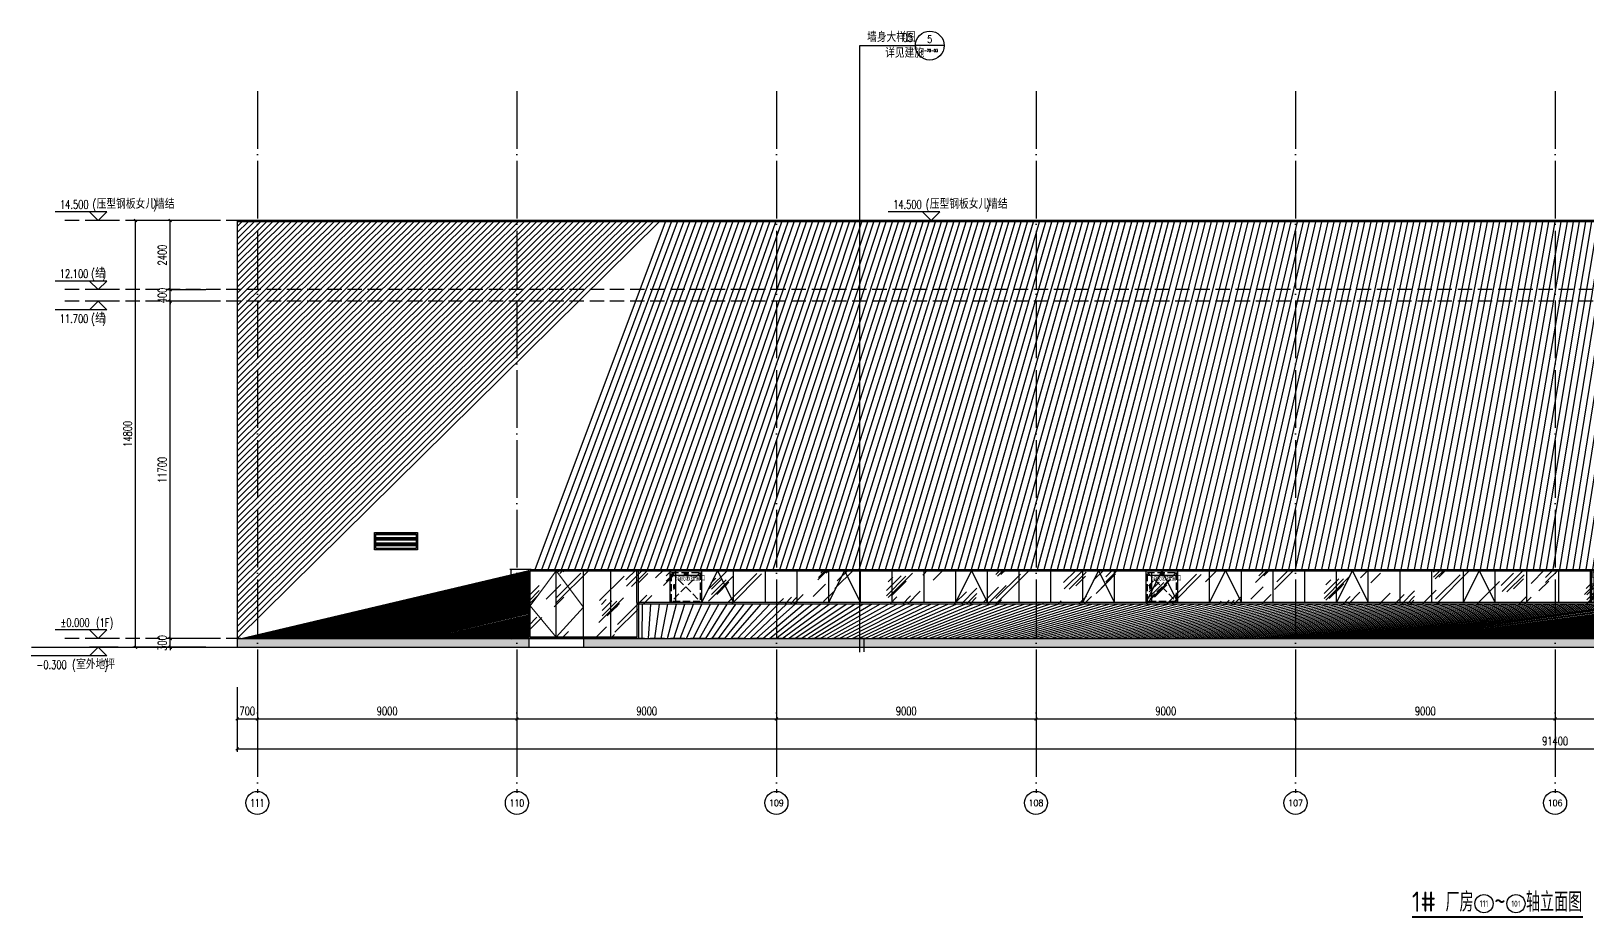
# Model space of a CAD drawing. Extents: x -4210259 to 293730, y -7499 to 868879.
# Drawn here: x -1991350 to -1937369, y 507556 to 538301 of the extents above; entities that cross this region are included whole.
import ezdxf
from ezdxf.enums import TextEntityAlignment as Align

# ---------------------------------------------------------------- set-up
doc = ezdxf.new("R2010")
doc.units = 0
doc.header["$LTSCALE"] = 1000
doc.header["$MEASUREMENT"] = 0
for name, pattern in [('__DASH', [0.35, 0.25, -0.1]), ('DASH', [0.35, 0.25, -0.1]), ('DOTE', [2.42, 2, -0.2, 0.02, -0.2])]:
    doc.linetypes.add(name, pattern=pattern)
doc.layers.get('Defpoints').update_dxf_attribs({"color": 210})
for name, color, linetype in [('A-AXIS-D', 1, 'Continuous'), ('A-AXIS-DOTE', 14, 'DOTE'), ('A-AXIS-DP', 126, 'Continuous'), ('A-AXIS-SYMB', 3, 'Continuous'), ('A-HATCH-2', 251, 'Continuous'), ('A-LIN-V', 9, 'Continuous'), ('A-SFCE', 30, 'Continuous'), ('A-WINDOW', 140, 'Continuous'), ('AS-WALL', 40, 'Continuous'), ('DIM_ELEV', 3, 'Continuous'), ('DIM_SYMB', 3, 'Continuous'), ('PUB_DIM', 3, 'Continuous'), ('PUB_TEXT', 7, 'Continuous'), ('SPACE', 7, 'Continuous'), ('SPACE_HATCH', 8, 'Continuous'), ('建-文字', 7, 'Continuous')]:
    doc.layers.add(name, color=color, linetype=linetype)
doc.layers.add('A-WALL-HATCH', color=8, linetype='Continuous', lineweight=13)
doc.styles.add('_TCH_AXIS', font='COMPLEX', dxfattribs={"bigfont": 'GBCBIG'})
doc.styles.add('_TCH_DIM', font='SIMPLEX', dxfattribs={"bigfont": 'GBCBIG'})
doc.styles.add('_TCH_DIM_T3', font='SIMPLEX', dxfattribs={"width": 0.705882, "bigfont": 'GBCBIG'})
doc.styles.add('_TCH_SPACE', font='SIMPLEX', dxfattribs={"height": 5, "bigfont": 'GBCBIG'})
doc.styles.add('A-STANDARD', font='SIMPLEX', dxfattribs={"bigfont": 'GBCBIG'})
doc.styles.get("Standard").update_dxf_attribs({"font": 'gbenor.shx', "bigfont": 'gbcbig.shx'})
doc.dimstyles.new('_TCH_ARCH&&100', dxfattribs={"dimtxt": 297.5, "dimasz": 100, "dimexe": 100, "dimexo": 100, "dimgap": 126.25, "dimtad": 1, "dimdec": 0, "dimzin": 0, "dimdsep": 46, "dimtxsty": '_TCH_DIM_T3', "dimblk": 'ARCHTICK', "dimcen": 0.09, "dimclrt": 7, "dimazin": 2, "dimtfac": 1, "dimtdec": 0, "dimtix": 1, "dimtmove": 2, "dimatfit": 3, "dimfxl": 0, "dimtolj": 1, "dimtzin": 0, "dimarcsym": 0})
doc.dimstyles.new('_TCH_ARCH&&20', dxfattribs={"dimtxt": 59.5, "dimasz": 20, "dimexe": 20, "dimexo": 20, "dimgap": 25.25, "dimtad": 1, "dimdec": 0, "dimzin": 0, "dimdsep": 46, "dimtxsty": '_TCH_DIM_T3', "dimblk": 'ARCHTICK', "dimcen": 0.09, "dimclrt": 7, "dimazin": 2, "dimtfac": 1, "dimtdec": 0, "dimtix": 1, "dimtmove": 2, "dimatfit": 3, "dimfxl": 0, "dimtolj": 1, "dimtzin": 0, "dimarcsym": 0})
doc.dimstyles.new('_TCH_ARCH&&50', dxfattribs={"dimtxt": 148.75, "dimasz": 50, "dimexe": 50, "dimexo": 50, "dimgap": 63.125, "dimtad": 1, "dimdec": 0, "dimzin": 0, "dimdsep": 46, "dimtxsty": '_TCH_DIM_T3', "dimblk": 'ARCHTICK', "dimcen": 0.09, "dimclrt": 7, "dimazin": 2, "dimtfac": 1, "dimtdec": 0, "dimtix": 1, "dimtmove": 2, "dimatfit": 3, "dimfxl": 0, "dimtolj": 1, "dimtzin": 0, "dimarcsym": 0})
pattern_1 = [(0, (0, 0), (187.5, 187.5), [187.5, -187.5]), (0, (0, 70.31), (187.5, 187.5), [187.5, -187.5]), (0, (0, 140.62), (187.5, 187.5), [187.5, -187.5]), (90, (23.44, 164.06), (-187.5, 187.5), [187.5, -187.5]), (90, (93.75, 164.06), (-187.5, 187.5), [187.5, -187.5]), (90, (164.06, 164.06), (-187.5, 187.5), [187.5, -187.5])]

# ---------------------------------------------------------------- blocks, each defined once
blk = doc.blocks.new('_ArchTick')
at = {"color": 0, "linetype": 'ByBlock', "const_width": 0.4}
blk.add_lwpolyline([(-0.5, -0.5), (0.5, 0.5)], dxfattribs=at)
blk = doc.blocks.new('*D1222')
at = {"layer": 'Defpoints', "color": 0}
for p in [(74222, -10680), (75222, -10680), (75222, -10754)]:
    blk.add_point(p, dxfattribs=at)
at = {"layer": 'PUB_DIM', "color": 0, "lineweight": -2}
for p, q in [((74222, -10700), (74222, -10774)), ((74222, -10754), (75222, -10754)), ((75222, -10700), (75222, -10774))]:
    blk.add_line(p, q, dxfattribs=at)
at = {"layer": 'PUB_DIM', "color": 0, "lineweight": -2, "xscale": 20, "yscale": 20, "zscale": 20, "rotation": 180}
blk.add_blockref('_ArchTick', (74222, -10754), dxfattribs=at)
at = {"layer": 'PUB_DIM', "color": 0, "lineweight": -2, "xscale": 20, "yscale": 20, "zscale": 20}
blk.add_blockref('_ArchTick', (75222, -10754), dxfattribs=at)
at = {"layer": 'PUB_DIM', "color": 7, "insert": (74722, -10699), "char_height": 59.5, "attachment_point": 5, "style": '_TCH_DIM_T3'}
blk.add_mtext('\\A1;1000', dxfattribs=at)
blk = doc.blocks.new('*D1223')
at = {"layer": 'Defpoints', "color": 0}
for p in [(74323, -10659), (74374, -10659), (74323, -11659)]:
    blk.add_point(p, dxfattribs=at)
at = {"layer": 'PUB_DIM', "color": 0, "lineweight": -2}
for p, q in [((74343, -10659), (74394, -10659)), ((74374, -11659), (74374, -10659)), ((74343, -11659), (74394, -11659))]:
    blk.add_line(p, q, dxfattribs=at)
at = {"layer": 'PUB_DIM', "color": 0, "lineweight": -2, "xscale": 20, "yscale": 20, "zscale": 20}
for p, rotation in [((74374, -10659), 90), ((74374, -11659), 270)]:
    blk.add_blockref('_ArchTick', p, dxfattribs=dict(at, rotation=rotation))
at = {"layer": 'PUB_DIM', "color": 7, "insert": (74319, -11159), "char_height": 59.5, "attachment_point": 5, "rotation": 90, "style": '_TCH_DIM_T3'}
blk.add_mtext('\\A1;1000', dxfattribs=at)
blk = doc.blocks.new('w423432')
at = {"layer": 'A-WALL-HATCH'}
h = blk.add_hatch(dxfattribs=at)
h.set_pattern_fill('ANSI34', color=256, scale=20, angle=135)
h.set_pattern_definition([(180, (2307.32, -4367.45), (-1e-14, -190.5), []), (180, (2275.57, -4335.7), (-1e-14, -190.5), []), (180, (2243.82, -4303.95), (-1e-14, -190.5), []), (180, (2212.07, -4272.2), (-1e-14, -190.5), [])])
h.paths.add_polyline_path([(-1977090, 516500), (-1975690, 516500), (-1975690, 516000), (-1977090, 516000)])
at = {"layer": 'A-WINDOW'}
for points in [[(-1977140, 516550), (-1975640, 516550), (-1975640, 515950), (-1977140, 515950)], [(-1977090, 516500), (-1975690, 516500), (-1975690, 516000), (-1977090, 516000)]]:
    blk.add_lwpolyline(points, close=True, dxfattribs=at)
blk = doc.blocks.new('*D812')
at = {"layer": 'A-AXIS-D', "color": 0, "lineweight": -2}
for p, q in [((-1938505, 515560), (-1938505, 514353)), ((-1929505, 515560), (-1929505, 514353)), ((-1938505, 514453), (-1929505, 514453))]:
    blk.add_line(p, q, dxfattribs=at)
at = {"layer": 'Defpoints', "color": 0}
for p in [(-1938505, 515660), (-1929505, 515660), (-1929505, 514453)]:
    blk.add_point(p, dxfattribs=at)
at = {"layer": 'A-AXIS-D', "color": 0, "lineweight": -2, "xscale": 100, "yscale": 100, "zscale": 100, "rotation": 180}
blk.add_blockref('_ArchTick', (-1938505, 514453), dxfattribs=at)
at = {"layer": 'A-AXIS-D', "color": 0, "lineweight": -2, "xscale": 100, "yscale": 100, "zscale": 100}
blk.add_blockref('_ArchTick', (-1929505, 514453), dxfattribs=at)
at = {"layer": 'A-AXIS-D', "color": 7, "insert": (-1934005, 514728), "char_height": 297.5, "attachment_point": 5, "style": '_TCH_DIM_T3'}
blk.add_mtext('\\A1;9000', dxfattribs=at)
blk = doc.blocks.new('*D813')
at = {"layer": 'A-AXIS-D', "color": 0, "lineweight": -2}
for p, q in [((-1947505, 515560), (-1947505, 514353)), ((-1938505, 515560), (-1938505, 514353)), ((-1947505, 514453), (-1938505, 514453))]:
    blk.add_line(p, q, dxfattribs=at)
at = {"layer": 'Defpoints', "color": 0}
for p in [(-1947505, 515660), (-1938505, 515660), (-1938505, 514453)]:
    blk.add_point(p, dxfattribs=at)
at = {"layer": 'A-AXIS-D', "color": 0, "lineweight": -2, "xscale": 100, "yscale": 100, "zscale": 100, "rotation": 180}
blk.add_blockref('_ArchTick', (-1947505, 514453), dxfattribs=at)
at = {"layer": 'A-AXIS-D', "color": 0, "lineweight": -2, "xscale": 100, "yscale": 100, "zscale": 100}
blk.add_blockref('_ArchTick', (-1938505, 514453), dxfattribs=at)
at = {"layer": 'A-AXIS-D', "color": 7, "insert": (-1943005, 514728), "char_height": 297.5, "attachment_point": 5, "style": '_TCH_DIM_T3'}
blk.add_mtext('\\A1;9000', dxfattribs=at)
blk = doc.blocks.new('*D814')
at = {"layer": 'A-AXIS-D', "color": 0, "lineweight": -2}
for p, q in [((-1956505, 515560), (-1956505, 514353)), ((-1947505, 515560), (-1947505, 514353)), ((-1956505, 514453), (-1947505, 514453))]:
    blk.add_line(p, q, dxfattribs=at)
at = {"layer": 'Defpoints', "color": 0}
for p in [(-1956505, 515660), (-1947505, 515660), (-1947505, 514453)]:
    blk.add_point(p, dxfattribs=at)
at = {"layer": 'A-AXIS-D', "color": 0, "lineweight": -2, "xscale": 100, "yscale": 100, "zscale": 100, "rotation": 180}
blk.add_blockref('_ArchTick', (-1956505, 514453), dxfattribs=at)
at = {"layer": 'A-AXIS-D', "color": 0, "lineweight": -2, "xscale": 100, "yscale": 100, "zscale": 100}
blk.add_blockref('_ArchTick', (-1947505, 514453), dxfattribs=at)
at = {"layer": 'A-AXIS-D', "color": 7, "insert": (-1952005, 514728), "char_height": 297.5, "attachment_point": 5, "style": '_TCH_DIM_T3'}
blk.add_mtext('\\A1;9000', dxfattribs=at)
blk = doc.blocks.new('*D815')
at = {"layer": 'A-AXIS-D', "color": 0, "lineweight": -2}
for p, q in [((-1965505, 515560), (-1965505, 514353)), ((-1956505, 515560), (-1956505, 514353)), ((-1965505, 514453), (-1956505, 514453))]:
    blk.add_line(p, q, dxfattribs=at)
at = {"layer": 'Defpoints', "color": 0}
for p in [(-1965505, 515660), (-1956505, 515660), (-1956505, 514453)]:
    blk.add_point(p, dxfattribs=at)
at = {"layer": 'A-AXIS-D', "color": 0, "lineweight": -2, "xscale": 100, "yscale": 100, "zscale": 100, "rotation": 180}
blk.add_blockref('_ArchTick', (-1965505, 514453), dxfattribs=at)
at = {"layer": 'A-AXIS-D', "color": 0, "lineweight": -2, "xscale": 100, "yscale": 100, "zscale": 100}
blk.add_blockref('_ArchTick', (-1956505, 514453), dxfattribs=at)
at = {"layer": 'A-AXIS-D', "color": 7, "insert": (-1961005, 514728), "char_height": 297.5, "attachment_point": 5, "style": '_TCH_DIM_T3'}
blk.add_mtext('\\A1;9000', dxfattribs=at)
blk = doc.blocks.new('*D816')
at = {"layer": 'A-AXIS-D', "color": 0, "lineweight": -2}
for p, q in [((-1974505, 515560), (-1974505, 514353)), ((-1965505, 515560), (-1965505, 514353)), ((-1974505, 514453), (-1965505, 514453))]:
    blk.add_line(p, q, dxfattribs=at)
at = {"layer": 'Defpoints', "color": 0}
for p in [(-1974505, 515660), (-1965505, 515660), (-1965505, 514453)]:
    blk.add_point(p, dxfattribs=at)
at = {"layer": 'A-AXIS-D', "color": 0, "lineweight": -2, "xscale": 100, "yscale": 100, "zscale": 100, "rotation": 180}
blk.add_blockref('_ArchTick', (-1974505, 514453), dxfattribs=at)
at = {"layer": 'A-AXIS-D', "color": 0, "lineweight": -2, "xscale": 100, "yscale": 100, "zscale": 100}
blk.add_blockref('_ArchTick', (-1965505, 514453), dxfattribs=at)
at = {"layer": 'A-AXIS-D', "color": 7, "insert": (-1970005, 514728), "char_height": 297.5, "attachment_point": 5, "style": '_TCH_DIM_T3'}
blk.add_mtext('\\A1;9000', dxfattribs=at)
blk = doc.blocks.new('*D817')
at = {"layer": 'A-AXIS-D', "color": 0, "lineweight": -2}
for p, q in [((-1983505, 515560), (-1983505, 514353)), ((-1974505, 515560), (-1974505, 514353)), ((-1983505, 514453), (-1974505, 514453))]:
    blk.add_line(p, q, dxfattribs=at)
at = {"layer": 'Defpoints', "color": 0}
for p in [(-1983505, 515660), (-1974505, 515660), (-1974505, 514453)]:
    blk.add_point(p, dxfattribs=at)
at = {"layer": 'A-AXIS-D', "color": 0, "lineweight": -2, "xscale": 100, "yscale": 100, "zscale": 100, "rotation": 180}
blk.add_blockref('_ArchTick', (-1983505, 514453), dxfattribs=at)
at = {"layer": 'A-AXIS-D', "color": 0, "lineweight": -2, "xscale": 100, "yscale": 100, "zscale": 100}
blk.add_blockref('_ArchTick', (-1974505, 514453), dxfattribs=at)
at = {"layer": 'A-AXIS-D', "color": 7, "insert": (-1979005, 514728), "char_height": 297.5, "attachment_point": 5, "style": '_TCH_DIM_T3'}
blk.add_mtext('\\A1;9000', dxfattribs=at)
blk = doc.blocks.new('*D818')
at = {"layer": 'A-AXIS-D', "color": 0, "lineweight": -2}
for p, q in [((-1984205, 515560), (-1984205, 514353)), ((-1983505, 515560), (-1983505, 514353)), ((-1984205, 514453), (-1983505, 514453))]:
    blk.add_line(p, q, dxfattribs=at)
at = {"layer": 'Defpoints', "color": 0}
for p in [(-1984205, 515660), (-1983505, 515660), (-1983505, 514453)]:
    blk.add_point(p, dxfattribs=at)
at = {"layer": 'A-AXIS-D', "color": 0, "lineweight": -2, "xscale": 100, "yscale": 100, "zscale": 100, "rotation": 180}
blk.add_blockref('_ArchTick', (-1984205, 514453), dxfattribs=at)
at = {"layer": 'A-AXIS-D', "color": 0, "lineweight": -2, "xscale": 100, "yscale": 100, "zscale": 100}
blk.add_blockref('_ArchTick', (-1983505, 514453), dxfattribs=at)
at = {"layer": 'A-AXIS-D', "color": 7, "insert": (-1983855, 514728), "char_height": 297.5, "attachment_point": 5, "style": '_TCH_DIM_T3'}
blk.add_mtext('\\A1;700', dxfattribs=at)
blk = doc.blocks.new('*D819')
at = {"layer": 'A-AXIS-D', "color": 0, "lineweight": -2}
for p, q in [((-1984205, 515146), (-1984205, 513313)), ((-1892805, 515146), (-1892805, 513313)), ((-1984205, 513413), (-1892805, 513413))]:
    blk.add_line(p, q, dxfattribs=at)
at = {"layer": 'Defpoints', "color": 0}
for p in [(-1984205, 515246), (-1892805, 515246), (-1892805, 513413)]:
    blk.add_point(p, dxfattribs=at)
at = {"layer": 'A-AXIS-D', "color": 0, "lineweight": -2, "xscale": 100, "yscale": 100, "zscale": 100, "rotation": 180}
blk.add_blockref('_ArchTick', (-1984205, 513413), dxfattribs=at)
at = {"layer": 'A-AXIS-D', "color": 0, "lineweight": -2, "xscale": 100, "yscale": 100, "zscale": 100}
blk.add_blockref('_ArchTick', (-1892805, 513413), dxfattribs=at)
at = {"layer": 'A-AXIS-D', "color": 7, "insert": (-1938505, 513688), "char_height": 297.5, "attachment_point": 5, "style": '_TCH_DIM_T3'}
blk.add_mtext('\\A1;91400', dxfattribs=at)
blk = doc.blocks.new('*D838')
at = {"layer": 'A-AXIS-DP', "color": 0, "lineweight": -2}
for p, q in [((-1974015, 519637), (-1974750, 519637)), ((-1974700, 517237), (-1974700, 519637)), ((-1974015, 517237), (-1974750, 517237))]:
    blk.add_line(p, q, dxfattribs=at)
at = {"layer": 'Defpoints', "color": 0}
for p in [(-1974700, 519637), (-1973965, 519637), (-1973965, 517237)]:
    blk.add_point(p, dxfattribs=at)
at = {"layer": 'A-AXIS-DP', "color": 0, "lineweight": -2, "xscale": 50, "yscale": 50, "zscale": 50}
for p, rotation in [((-1974700, 519637), 90), ((-1974700, 517237), 270)]:
    blk.add_blockref('_ArchTick', p, dxfattribs=dict(at, rotation=rotation))
at = {"layer": 'A-AXIS-DP', "color": 7, "insert": (-1974838, 518437), "char_height": 148.8, "attachment_point": 5, "rotation": 90, "style": '_TCH_DIM_T3'}
blk.add_mtext('\\A1;2400', dxfattribs=at)
blk = doc.blocks.new('*D1051')
at = {"layer": 'A-AXIS-D', "color": 0, "lineweight": -2}
for p, q in [((-1986495, 531737), (-1987828, 531737)), ((-1987728, 516937), (-1987728, 531737)), ((-1986495, 516937), (-1987828, 516937))]:
    blk.add_line(p, q, dxfattribs=at)
at = {"layer": 'Defpoints', "color": 0}
for p in [(-1987728, 531737), (-1986395, 531737), (-1986395, 516937)]:
    blk.add_point(p, dxfattribs=at)
at = {"layer": 'A-AXIS-D', "color": 0, "lineweight": -2, "xscale": 100, "yscale": 100, "zscale": 100}
for p, rotation in [((-1987728, 531737), 90), ((-1987728, 516937), 270)]:
    blk.add_blockref('_ArchTick', p, dxfattribs=dict(at, rotation=rotation))
at = {"layer": 'A-AXIS-D', "color": 7, "insert": (-1988003, 524337), "char_height": 297.5, "attachment_point": 5, "rotation": 90, "style": '_TCH_DIM_T3'}
blk.add_mtext('\\A1;14800', dxfattribs=at)
blk = doc.blocks.new('*D1052')
at = {"layer": 'A-AXIS-D', "color": 0, "lineweight": -2}
for p, q in [((-1985295, 517237), (-1986628, 517237)), ((-1986528, 517237), (-1986528, 517337)), ((-1986528, 516937), (-1986528, 517237)), ((-1985295, 516937), (-1986628, 516937)), ((-1986528, 516937), (-1986528, 516837))]:
    blk.add_line(p, q, dxfattribs=at)
at = {"layer": 'Defpoints', "color": 0}
for p in [(-1986528, 517237), (-1985195, 517237), (-1985195, 516937)]:
    blk.add_point(p, dxfattribs=at)
at = {"layer": 'A-AXIS-D', "color": 0, "lineweight": -2, "xscale": 100, "yscale": 100, "zscale": 100}
for p, rotation in [((-1986528, 517237), 270), ((-1986528, 516937), 90)]:
    blk.add_blockref('_ArchTick', p, dxfattribs=dict(at, rotation=rotation))
at = {"layer": 'A-AXIS-D', "color": 7, "insert": (-1986803, 517087), "char_height": 297.5, "attachment_point": 5, "rotation": 90, "style": '_TCH_DIM_T3'}
blk.add_mtext('\\A1;300', dxfattribs=at)
blk = doc.blocks.new('*D1053')
at = {"layer": 'A-AXIS-D', "color": 0, "lineweight": -2}
for p, q in [((-1985295, 528937), (-1986628, 528937)), ((-1986528, 517237), (-1986528, 528937)), ((-1985295, 517237), (-1986628, 517237))]:
    blk.add_line(p, q, dxfattribs=at)
at = {"layer": 'Defpoints', "color": 0}
for p in [(-1986528, 528937), (-1985195, 528937), (-1985195, 517237)]:
    blk.add_point(p, dxfattribs=at)
at = {"layer": 'A-AXIS-D', "color": 0, "lineweight": -2, "xscale": 100, "yscale": 100, "zscale": 100}
for p, rotation in [((-1986528, 528937), 90), ((-1986528, 517237), 270)]:
    blk.add_blockref('_ArchTick', p, dxfattribs=dict(at, rotation=rotation))
at = {"layer": 'A-AXIS-D', "color": 7, "insert": (-1986803, 523087), "char_height": 297.5, "attachment_point": 5, "rotation": 90, "style": '_TCH_DIM_T3'}
blk.add_mtext('\\A1;11700', dxfattribs=at)
blk = doc.blocks.new('*D1054')
at = {"layer": 'A-AXIS-D', "color": 0, "lineweight": -2}
for p, q in [((-1985295, 529337), (-1986628, 529337)), ((-1986528, 529337), (-1986528, 529437)), ((-1986528, 528937), (-1986528, 529337)), ((-1985295, 528937), (-1986628, 528937)), ((-1986528, 528937), (-1986528, 528837))]:
    blk.add_line(p, q, dxfattribs=at)
at = {"layer": 'Defpoints', "color": 0}
for p in [(-1986528, 529337), (-1985195, 529337), (-1985195, 528937)]:
    blk.add_point(p, dxfattribs=at)
at = {"layer": 'A-AXIS-D', "color": 0, "lineweight": -2, "xscale": 100, "yscale": 100, "zscale": 100}
for p, rotation in [((-1986528, 529337), 270), ((-1986528, 528937), 90)]:
    blk.add_blockref('_ArchTick', p, dxfattribs=dict(at, rotation=rotation))
at = {"layer": 'A-AXIS-D', "color": 7, "insert": (-1986803, 529137), "char_height": 297.5, "attachment_point": 5, "rotation": 90, "style": '_TCH_DIM_T3'}
blk.add_mtext('\\A1;400', dxfattribs=at)
blk = doc.blocks.new('*D1055')
at = {"layer": 'A-AXIS-D', "color": 0, "lineweight": -2}
for p, q in [((-1985295, 531737), (-1986628, 531737)), ((-1986528, 529337), (-1986528, 531737)), ((-1985295, 529337), (-1986628, 529337))]:
    blk.add_line(p, q, dxfattribs=at)
at = {"layer": 'Defpoints', "color": 0}
for p in [(-1986528, 531737), (-1985195, 531737), (-1985195, 529337)]:
    blk.add_point(p, dxfattribs=at)
at = {"layer": 'A-AXIS-D', "color": 0, "lineweight": -2, "xscale": 100, "yscale": 100, "zscale": 100}
for p, rotation in [((-1986528, 531737), 90), ((-1986528, 529337), 270)]:
    blk.add_blockref('_ArchTick', p, dxfattribs=dict(at, rotation=rotation))
at = {"layer": 'A-AXIS-D', "color": 7, "insert": (-1986803, 530537), "char_height": 297.5, "attachment_point": 5, "rotation": 90, "style": '_TCH_DIM_T3'}
blk.add_mtext('\\A1;2400', dxfattribs=at)
blk = doc.blocks.new('紧急救援窗口')
at = {"layer": 'A-LIN-V', "color": 1, "linetype": 'DASH'}
blk.add_lwpolyline([(74221.8, -10659.1), (75221.8, -10659.1), (75221.8, -11659.1), (74221.8, -11659.1)], close=True, dxfattribs=at)
for points in [[(74221.8, -10659.1), (75221.8, -11659.1)], [(75221.8, -10659.1), (74221.8, -11659.1)]]:
    blk.add_lwpolyline(points, dxfattribs=at)
at = {"layer": '建-文字', "style": 'A-STANDARD'}
blk.add_text('消防救援窗口', height=168.79, dxfattribs=at).set_placement((74385.5, -10947.8))
at = {"layer": 'PUB_DIM'}
for p1, p2, distance, picture, middle in [((74221.8, -10680.5), (75221.8, -10680.5), -73.3, '*D1222', (74721.8, -10698.8)), ((74323, -11659.1), (74323, -10659.1), -51.4, '*D1223', (74319.4, -11159.1))]:
    dim = blk.add_aligned_dim(p1=p1, p2=p2, distance=distance, dimstyle='_TCH_ARCH&&20', dxfattribs=at)
    dim.commit()
    dim.dimension.update_dxf_attribs({"geometry": picture, "text_midpoint": middle})
blk = doc.blocks.new('324343')
at = {"layer": 'SPACE_HATCH'}
h = blk.add_hatch(dxfattribs=at)
h.set_pattern_fill('土壤', color=1, scale=50, style=0)
h.set_pattern_definition(pattern_1)
h.paths.add_polyline_path([(-1934027, 518487), (-1937229, 518487), (-1937229, 519587), (-1934027, 519587)])
h = blk.add_hatch(dxfattribs=at)
h.set_pattern_fill('土壤', color=1, scale=50, style=0)
h.set_pattern_definition(pattern_1)
h.paths.add_polyline_path([(-1929625, 518487), (-1932827, 518487), (-1932827, 519587), (-1929625, 519587)])
h = blk.add_hatch(dxfattribs=at)
h.set_pattern_fill('土壤', color=1, scale=50, style=0)
h.set_pattern_definition(pattern_1)
h.paths.add_polyline_path([(-1921872, 518487), (-1928425, 518487), (-1928425, 519587), (-1921872, 519587)])
h = blk.add_hatch(dxfattribs=at)
h.set_pattern_fill('土壤', color=1, scale=50, style=0)
h.set_pattern_definition(pattern_1)
h.paths.add_polyline_path([(-1916420, 518487), (-1919621, 518487), (-1919621, 519587), (-1916420, 519587)])
h = blk.add_hatch(dxfattribs=at)
h.set_pattern_fill('土壤', color=1, scale=50, style=0)
h.set_pattern_definition(pattern_1)
h.paths.add_polyline_path([(-1915219, 518487), (-1913118, 518487), (-1913118, 519587), (-1915219, 519587)])
h = blk.add_hatch(dxfattribs=at)
h.set_pattern_fill('土壤', color=1, scale=50, style=0)
h.set_pattern_definition(pattern_1)
h.paths.add_polyline_path([(-1909555, 518487), (-1910955, 518487), (-1910955, 519587), (-1909555, 519587)])
h.paths.add_polyline_path([(-1910545, 518664), (-1909841, 518664), (-1909841, 518794), (-1910545, 518794)])
h.paths.add_polyline_path([(-1910306, 518571), (-1910081, 518571), (-1910081, 518655), (-1910306, 518655)])
at = {"layer": 'A-WALL-HATCH'}
blk.add_lwpolyline([(-1973146, 519587), (-1974047, 518380), (-1973146, 517287), (-1972195, 518330), (-1973146, 519587)], dxfattribs=at)
at = {"layer": 'A-WINDOW'}
for p, q in [((-1910955, 530487), (-1909555, 530487)), ((-1910955, 530437), (-1909555, 530437)), ((-1910955, 529287), (-1909555, 529287)), ((-1910955, 529237), (-1909555, 529237)), ((-1910955, 528087), (-1909555, 528087)), ((-1910955, 528037), (-1909555, 528037)), ((-1910955, 526887), (-1909555, 526887)), ((-1910955, 526837), (-1909555, 526837)), ((-1910955, 525687), (-1909555, 525687)), ((-1910955, 525637), (-1909555, 525637)), ((-1910955, 524487), (-1909555, 524487)), ((-1910955, 524437), (-1909555, 524437)), ((-1910955, 523287), (-1909555, 523287)), ((-1910955, 523237), (-1909555, 523237)), ((-1910955, 522087), (-1909555, 522087)), ((-1910955, 522037), (-1909555, 522037)), ((-1910955, 520887), (-1909555, 520887)), ((-1910955, 520837), (-1909555, 520837)), ((-1974097, 517237), (-1974097, 519637)), ((-1974097, 519637), (-1911405, 519637)), ((-1973146, 517287), (-1973146, 519587)), ((-1972195, 517287), (-1972195, 519587)), ((-1971243, 517287), (-1971243, 519587)), ((-1970343, 518487), (-1970343, 519587)), ((-1969192, 518487), (-1969192, 519587)), ((-1968092, 518487), (-1968092, 519587)), ((-1966991, 518487), (-1966991, 519587)), ((-1965891, 518487), (-1965891, 519587)), ((-1964790, 518487), (-1964790, 519587)), ((-1963690, 518487), (-1963690, 519587)), ((-1962589, 518487), (-1962589, 519587)), ((-1961489, 518487), (-1961489, 519587)), ((-1960388, 518487), (-1960388, 519587)), ((-1959288, 518487), (-1959288, 519587)), ((-1958187, 518487), (-1958187, 519587)), ((-1957087, 518487), (-1957087, 519587)), ((-1955987, 518487), (-1955987, 519587)), ((-1954886, 518487), (-1954886, 519587)), ((-1953786, 518487), (-1953786, 519587)), ((-1952685, 518487), (-1952685, 519587)), ((-1951585, 518487), (-1951585, 519587)), ((-1950484, 518487), (-1950484, 519587)), ((-1949384, 518487), (-1949384, 519587)), ((-1948283, 518487), (-1948283, 519587)), ((-1947183, 518487), (-1947183, 519587)), ((-1946082, 518487), (-1946082, 519587)), ((-1944982, 518487), (-1944982, 519587)), ((-1943881, 518487), (-1943881, 519587)), ((-1942781, 518487), (-1942781, 519587)), ((-1941681, 518487), (-1941681, 519587)), ((-1940580, 518487), (-1940580, 519587)), ((-1939480, 518487), (-1939480, 519587)), ((-1938379, 518487), (-1938379, 519587)), ((-1937279, 518487), (-1937279, 519587)), ((-1937229, 518487), (-1937229, 519587)), ((-1936228, 518487), (-1936228, 519587)), ((-1936178, 518487), (-1936178, 519587)), ((-1936128, 518487), (-1936128, 519587)), ((-1935128, 518487), (-1935128, 519587)), ((-1935078, 518487), (-1935078, 519587)), ((-1935028, 518487), (-1935028, 519587)), ((-1934027, 518487), (-1934027, 519587)), ((-1933977, 518487), (-1933977, 519587)), ((-1932877, 518487), (-1932877, 519587)), ((-1932827, 518487), (-1932827, 519587)), ((-1931826, 518487), (-1931826, 519587)), ((-1931776, 518487), (-1931776, 519587)), ((-1930676, 518487), (-1930676, 519587)), ((-1930626, 518487), (-1930626, 519587)), ((-1929625, 518487), (-1929625, 519587)), ((-1929575, 518487), (-1929575, 519587)), ((-1928475, 518487), (-1928475, 519587)), ((-1928425, 518487), (-1928425, 519587)), ((-1927424, 518487), (-1927424, 519587)), ((-1927374, 518487), (-1927374, 519587)), ((-1926274, 518487), (-1926274, 519587)), ((-1926224, 518487), (-1926224, 519587)), ((-1925224, 518487), (-1925224, 519587)), ((-1925174, 518487), (-1925174, 519587)), ((-1924073, 518487), (-1924073, 519587)), ((-1924023, 518487), (-1924023, 519587)), ((-1923023, 518487), (-1923023, 519587)), ((-1922973, 518487), (-1922973, 519587)), ((-1921872, 518487), (-1921872, 519587)), ((-1921822, 518487), (-1921822, 519587)), ((-1920822, 518487), (-1920822, 519587)), ((-1920772, 518487), (-1920772, 519587)), ((-1919671, 518487), (-1919671, 519587)), ((-1919621, 518487), (-1919621, 519587)), ((-1918621, 518487), (-1918621, 519587)), ((-1918571, 518487), (-1918571, 519587)), ((-1917470, 518487), (-1917470, 519587)), ((-1917420, 518487), (-1917420, 519587)), ((-1916420, 518487), (-1916420, 519587)), ((-1916370, 518487), (-1916370, 519587)), ((-1915269, 518487), (-1915269, 519587)), ((-1915219, 518487), (-1915219, 519587)), ((-1914219, 518487), (-1914219, 519587)), ((-1914169, 518487), (-1914169, 519587)), ((-1914119, 518487), (-1914119, 519587)), ((-1913118, 518487), (-1913118, 519587)), ((-1913068, 518487), (-1913068, 519587)), ((-1913018, 518487), (-1913018, 519587)), ((-1912018, 518487), (-1912018, 519587)), ((-1911968, 519637), (-1911005, 519637)), ((-1911968, 519587), (-1911968, 518487)), ((-1911968, 518487), (-1911968, 519587)), ((-1911918, 519587), (-1911005, 519587)), ((-1911918, 518487), (-1911918, 519587)), ((-1910955, 519637), (-1909555, 519637)), ((-1910955, 519587), (-1909555, 519587)), ((-1909505, 518437), (-1970293, 518437)), ((-1970293, 518437), (-1970293, 517237)), ((-1911005, 518487), (-1911918, 518487)), ((-1910055, 518487), (-1910955, 518487)), ((-1970293, 517237), (-1974097, 517237))]:
    blk.add_line(p, q, dxfattribs=at)
for points in [[(-1911005, 519637), (-1911005, 531737), (-1909505, 531737), (-1909505, 518437), (-1911005, 518437)], [(-1910955, 519637), (-1910955, 531687), (-1909555, 531687), (-1909555, 519637)], [(-1970343, 518487), (-1970343, 517287), (-1974047, 517287), (-1974047, 519587), (-1911968, 519587)], [(-1970293, 518437), (-1970293, 519587)], [(-1968092, 518487), (-1967545, 519587), (-1966991, 518487)], [(-1963690, 518487), (-1963143, 519587), (-1962589, 518487)], [(-1959288, 518487), (-1958741, 519587), (-1958187, 518487)], [(-1954886, 518487), (-1954340, 519587), (-1953786, 518487)], [(-1952685, 518487), (-1952139, 519587), (-1951585, 518487)], [(-1950484, 518487), (-1949938, 519587), (-1949384, 518487)], [(-1946082, 518487), (-1945536, 519587), (-1944982, 518487)], [(-1941681, 518487), (-1941134, 519587), (-1940580, 518487)], [(-1937279, 518487), (-1936732, 519587), (-1936178, 518487)], [(-1935078, 518487), (-1935624, 519587), (-1936178, 518487)], [(-1935078, 518487), (-1934531, 519587), (-1933977, 518487)], [(-1932877, 518487), (-1932330, 519587), (-1931776, 518487)], [(-1931776, 518487), (-1931230, 519587), (-1930676, 518487)], [(-1930626, 518487), (-1930100, 519587), (-1929625, 518487)], [(-1928475, 518487), (-1927928, 519587), (-1927374, 518487)], [(-1927374, 518487), (-1926828, 519587), (-1926274, 518487)], [(-1926274, 518487), (-1925727, 519587), (-1925174, 518487)], [(-1925174, 518487), (-1924627, 519587), (-1924073, 518487)], [(-1924073, 518487), (-1923527, 519587), (-1922973, 518487)], [(-1922973, 518487), (-1922426, 519587), (-1921872, 518487)], [(-1919671, 518487), (-1919125, 519587), (-1918571, 518487)], [(-1917470, 518487), (-1916924, 519587), (-1916370, 518487)], [(-1915269, 518487), (-1914723, 519587), (-1914169, 518487)], [(-1913068, 518487), (-1913615, 519587), (-1914169, 518487)], [(-1911005, 518487), (-1911005, 519587)], [(-1909555, 519637), (-1909555, 518487), (-1910955, 518487), (-1910955, 519587)], [(-1910955, 518487), (-1910955, 519587)], [(-1910955, 518487), (-1910255, 519587), (-1909555, 518487)], [(-1911968, 518487), (-1970293, 518487)]]:
    blk.add_lwpolyline(points, dxfattribs=at)
at = {"layer": 'A-SFCE'}
for p in [(-2043369, 530188), (-2026863, 530188), (-2008135, 530188), (-1990547, 530188)]:
    blk.add_blockref('紧急救援窗口', p, dxfattribs=at)
at = {"layer": 'SPACE', "color": 1, "style": '_TCH_SPACE'}
for p in [(-1935847, 519860), (-1931407, 519900), (-1925397, 519910), (-1918337, 519850), (-1914657, 519850), (-1910532, 518690)]:
    blk.add_text('自然补风窗，有效面积', height=96.5, dxfattribs=at).set_placement(p)
at = {"layer": 'SPACE', "color": 1, "style": '_TCH_SPACE', "width": 0.705882}
for s, height, p in [('3.52m', 59.5, (-1931177, 519798)), ('2', 29.8, (-1930977, 519833)), ('7.21m', 59.5, (-1925163, 519808)), ('2', 29.8, (-1924971, 519843)), ('3.52m', 59.5, (-1935617, 519758)), ('2', 29.8, (-1935417, 519793)), ('3.52m', 59.5, (-1918107, 519748)), ('2', 29.8, (-1917907, 519783)), ('2.31m', 59.5, (-1914423, 519748)), ('2', 29.8, (-1914231, 519783)), ('1.54m', 59.5, (-1910298, 518588)), ('2', 29.8, (-1910106, 518623))]:
    blk.add_text(s, height=height, dxfattribs=at).set_placement(p)

msp = doc.modelspace()

# ---------------------------------------------------------------- hatches: boundary and pattern name
at = {"layer": 'A-HATCH-2'}
h = msp.add_hatch(dxfattribs=at)
h.set_pattern_fill('ANSI31', color=256, scale=150, angle=45)
h.set_pattern_definition([(90, (-40600465371, -3384804562), (-238.125, -2e-30), [])])
h.paths.add_polyline_path([(-1979397.3, 520367.5), (-1979397.3, 520867.5), (-1977997.3, 520867.5), (-1977997.3, 520367.5)])
h.paths.add_polyline_path([(-1979397.3, 520367.5), (-1979397.3, 520867.5), (-1977997.3, 520867.5), (-1977997.3, 520367.5)])
h.paths.add_polyline_path([(-1979447.3, 520317.5), (-1979447.3, 520917.5), (-1977947.3, 520917.5), (-1977947.3, 520317.5)])
h.paths.add_polyline_path([(-1984205, 517237.5), (-1974097.6, 517237.5), (-1974097.6, 519637.5), (-1911005, 519637.5), (-1911005, 531687.5), (-1984205, 531687.5)])
h = msp.add_hatch(dxfattribs=at)
h.set_pattern_fill('ANSI31', color=256, scale=150, angle=45)
h.set_pattern_definition([(90, (-40600469991, -3384804562), (-238.125, -2e-30), [])])
h.paths.add_polyline_path([(-1970200.3, 517237.5), (-1909505, 517237.5), (-1909505, 518437.5), (-1970200.3, 518437.5)])
h = msp.add_hatch(dxfattribs=at)
h.set_pattern_fill('ANSI38', color=256, scale=150)
h.set_pattern_definition([(45, (0, 0), (-168.379802, 168.379802), []), (135, (0, 0), (-505.139407, 168.379802), [595.3125, -357.1875])])
h.paths.add_polyline_path([(-1972194.9, 517237.5), (-1892805, 517237.5), (-1892805, 516937.5), (-1972194.9, 516937.5)])
h.paths.add_polyline_path([(-1974097.3, 517237.5), (-1984205, 517237.5), (-1984205, 516937.5), (-1974097.3, 516937.5)])
at = {"layer": 'A-WALL-HATCH'}
h = msp.add_hatch(dxfattribs=at)
h.set_pattern_fill('玻璃2', color=256, scale=200)
h.set_pattern_definition([(45, (240, 120), (0, 3054.7013), [1200, -720, 1200, -720, 480, -1046.5631]), (45, (180, 180), (0, 3054.7013), [960, -1200, 720, -720, 840, -926.5631]), (45, (180, 360), (0, 3054.7013), [720, -1440, 480, -720, 1080, -926.5631]), (45, (360, 180), (0, 3054.7013), [720, -1440, 600, -2606.563]), (45, (540, 360), (0, 3054.7013), [360, -1800, 240, -2966.563]), (45, (240, 660), (0, 3054.7013), [240, -1800, 240, -960, 600, -1526.5631]), (45, (1320, 480), (0, 3054.7013), [1200, -1800, 1440, -950.563]), (45, (1320, 300), (0, 3054.7013), [1680, -1200, 1800, -710.563]), (45, (1620, 540), (0, -3394.1125), [1200, -1680, 960, -1526.563]), (45, (1440, 900), (0, 3054.7013), [600, -2400, 720, -1646.563]), (45, (1800, 720), (0, 3054.7013), [480, -2400, 480, -2006.563])])
h.paths.add_polyline_path([(-1911005, 531737.5), (-1909505, 531737.5), (-1909505, 518437.5), (-1970292.6, 518437.5), (-1970292.6, 517237.5), (-1974097.3, 517237.5), (-1974097.3, 519637.5), (-1911005, 519637.5)])

# ---------------------------------------------------------------- linework, layer by layer
at = {"layer": 'A-AXIS-D'}
for centre in [(-1983506.1, 511541.7), (-1974506.1, 511541.7), (-1965506.1, 511541.7), (-1956506.1, 511541.7), (-1947506.1, 511541.7), (-1938506.1, 511541.7)]:
    msp.add_circle(centre, 400, dxfattribs=at)
at = {"layer": 'A-AXIS-DOTE'}
for p, q in [((-1983505, 536222.8), (-1983505, 511887.5)), ((-1974505, 536222.8), (-1974505, 511887.5)), ((-1965505, 536222.8), (-1965505, 511887.5)), ((-1956505, 536222.8), (-1956505, 511887.5)), ((-1947505, 536222.8), (-1947505, 511887.5)), ((-1938505, 536222.8), (-1938505, 511887.5))]:
    msp.add_line(p, q, dxfattribs=at)
at = {"layer": 'A-AXIS-DOTE', "linetype": '__DASH', "ltscale": 2}
for p, q in [((-1886081.9, 531737.5), (-1990280, 531737.5)), ((-1886081.9, 529337.5), (-1990280, 529337.5)), ((-1886081.9, 528937.5), (-1990280, 528937.5)), ((-1886081.9, 517237.5), (-1990280, 517237.5))]:
    msp.add_line(p, q, dxfattribs=at)
at = {"layer": 'A-AXIS-SYMB', "color": 1}
for p, q in [((-1962617, 537800), (-1960689.6, 537800)), ((-1962617, 516770), (-1962617, 537800)), ((-1959689.6, 537800), (-1960689.6, 537800))]:
    msp.add_line(p, q, dxfattribs=at)
at = {"layer": 'A-AXIS-SYMB', "color": 1, "const_width": 50}
msp.add_lwpolyline([(-1962467, 516770), (-1962467, 517270)], dxfattribs=at)
at = {"layer": 'A-AXIS-SYMB', "color": 1}
msp.add_circle((-1960189.6, 537800), 500, dxfattribs=at)
at = {"layer": 'A-LIN-V'}
for p, q in [((-1984205, 531737.5), (-1984205, 516937.5)), ((-1892805, 531737.5), (-1984205, 531737.5)), ((-1911005, 531687.5), (-1984205, 531687.5)), ((-1910405, 518437.5), (-1965505, 518437.5)), ((-1984205, 517237.5), (-1892805, 517237.5)), ((-1974097.3, 517237.5), (-1974097.3, 516937.5)), ((-1972194.6, 517237.5), (-1972194.6, 516937.5))]:
    msp.add_line(p, q, dxfattribs=at)
at = {"layer": 'AS-WALL'}
msp.add_line((-1991340, 516937.5), (-1885110, 516937.5), dxfattribs=at)
at = {"layer": 'DIM_ELEV'}
for p, q in [((-1988730.1, 532037.5), (-1990518.1, 532037.5)), ((-1989030.1, 531737.5), (-1989330.1, 532037.5)), ((-1988330.1, 531737.5), (-1989330.1, 531737.5)), ((-1989030.1, 531737.5), (-1988730.1, 532037.5)), ((-1959840.1, 532037.5), (-1961628.1, 532037.5)), ((-1960140.1, 531737.5), (-1960440.1, 532037.5)), ((-1959440.1, 531737.5), (-1960440.1, 531737.5)), ((-1960140.1, 531737.5), (-1959840.1, 532037.5)), ((-1988730.1, 529637.5), (-1990518.1, 529637.5)), ((-1989030.1, 529337.5), (-1989330.1, 529637.5)), ((-1989030.1, 529337.5), (-1988730.1, 529637.5)), ((-1988330.1, 529337.5), (-1989330.1, 529337.5)), ((-1988730.1, 528637.5), (-1990518.1, 528637.5)), ((-1989030.1, 528937.5), (-1989330.1, 528637.5)), ((-1988330.1, 528937.5), (-1989330.1, 528937.5)), ((-1989030.1, 528937.5), (-1988730.1, 528637.5)), ((-1988730.1, 517537.5), (-1990518.1, 517537.5)), ((-1989030.1, 517237.5), (-1989330.1, 517537.5)), ((-1988330.1, 517237.5), (-1989330.1, 517237.5)), ((-1989030.1, 517237.5), (-1988730.1, 517537.5)), ((-1988730.1, 516637.5), (-1991350, 516637.5)), ((-1989030.1, 516937.5), (-1989330.1, 516637.5)), ((-1988330.1, 516937.5), (-1989330.1, 516937.5)), ((-1989030.1, 516937.5), (-1988730.1, 516637.5))]:
    msp.add_line(p, q, dxfattribs=at)
at = {"layer": 'DIM_SYMB', "const_width": 70}
msp.add_lwpolyline([(-1943471.4, 507591.3), (-1937534.1, 507591.3)], dxfattribs=at)
at = {"layer": 'PUB_TEXT'}
for centre in [(-1940971.8, 508048.6), (-1939863.5, 508048.6)]:
    msp.add_circle(centre, 315, dxfattribs=at)

# ---------------------------------------------------------------- block references
at = {"layer": 'A-LIN-V'}
msp.add_blockref('324343', (0, 0), dxfattribs=at)
at = {"layer": 'A-WALL-HATCH'}
msp.add_blockref('w423432', (-2307.3, 4367.5), dxfattribs=at)

# ---------------------------------------------------------------- texts
at = {"layer": 'PUB_TEXT', "color": 1, "style": '_TCH_DIM'}
for s, p in [('墙身大样图', (-1962363.3, 537927.3)), ('详见建施', (-1961736.6, 537378.5))]:
    msp.add_text(s, height=337.59, dxfattribs=at).set_placement(p)
at = {"layer": 'PUB_TEXT', "color": 1, "style": '_TCH_DIM', "width": 0.705882}
msp.add_text('05', height=297.5, dxfattribs=at).set_placement((-1961134.6, 537927.3))
at = {"layer": 'PUB_TEXT', "color": 1, "style": '_TCH_DIM', "width": 0.947735}
msp.add_text('建-70-03', height=89.61, dxfattribs=at).set_placement((-1960472.9, 537581.4), (-1959906.3, 537581.4), align=Align.FIT)
at = {"layer": 'PUB_TEXT', "color": 1, "style": '_TCH_DIM'}
msp.add_text('5', height=261, dxfattribs=at).set_placement((-1960276.6, 537892.5), (-1960102.6, 537892.5), align=Align.FIT)
at = {"layer": 'PUB_TEXT', "style": '_TCH_DIM', "width": 0.705882}
for s, p in [('14.500', (-1990348.1, 532142.5)), ('(', (-1989218.1, 532142.5)), (')', (-1987112.1, 532142.5)), ('14.500', (-1961458.1, 532142.5)), ('(', (-1960328.1, 532142.5)), (')', (-1958222.1, 532142.5)), ('(', (-1989266.1, 529742.5)), (')', (-1988880.3, 529742.5)), ('12.100', (-1990356.1, 529742.5)), ('11.700', (-1990356.1, 528182.5)), ('(', (-1989266.1, 528182.5)), (')', (-1988880.3, 528182.5)), ('%%P0.000', (-1990328.1, 517642.5)), ('(1F)', (-1989098.1, 517642.5)), ('-0.300', (-1991160, 516182.5)), ('(', (-1989930, 516182.5)), (')', (-1988807, 516182.5))]:
    msp.add_text(s, height=297.5, dxfattribs=at).set_placement(p)
at = {"layer": 'PUB_TEXT', "style": '_TCH_DIM'}
for s, height, p in [('压型钢板女儿墙结', 337.59, (-1989078.1, 532142.5)), ('压型钢板女儿墙结', 337.59, (-1960188.1, 532142.5)), ('结', 337.6, (-1989126.1, 529742.5)), ('结', 337.6, (-1989126.1, 528182.5)), ('室外地坪', 337.59, (-1989790, 516182.5))]:
    msp.add_text(s, height=height, dxfattribs=at).set_placement(p)
at = {"layer": 'PUB_TEXT', "style": '_TCH_AXIS'}
for s, height, p, p2 in [('111', 265.5, (-1983752.7, 511409), (-1983259.6, 511409)), ('110', 241.21, (-1974758.8, 511421.1), (-1974253.4, 511421.1)), ('109', 220.59, (-1965763.5, 511431.4), (-1965248.8, 511431.4)), ('108', 220.59, (-1956763.5, 511431.4), (-1956248.8, 511431.4)), ('107', 220.59, (-1947763.5, 511431.4), (-1947248.8, 511431.4)), ('106', 220.59, (-1938763.5, 511431.4), (-1938248.8, 511431.4))]:
    msp.add_text(s, height=height, dxfattribs=at).set_placement(p, p2, align=Align.FIT)
at = {"layer": 'PUB_TEXT'}
for s, height, p in [('厂房', 675.18, (-1942304.8, 507768.6)), ('轴立面图', 675.18, (-1939513.5, 507768.6)), ('1#', 700, (-1943471.4, 507768.6)), ('~', 700, (-1940621.8, 507768.6))]:
    msp.add_text(s, height=height, dxfattribs=at).set_placement(p)
for s, height, width, p, p2 in [('111', 226.8, 1.066667, (-1941123, 507935.2), (-1940820.6, 507935.2)), ('101', 204.53, 1.097079, (-1940022.4, 507946.3), (-1939704.5, 507946.3))]:
    msp.add_text(s, height=height, dxfattribs=dict(at, width=width)).set_placement(p, p2, align=Align.FIT)

# ---------------------------------------------------------------- dimensions: what is measured, and where the dimension line sits
at = {"layer": 'A-AXIS-D'}
for p1, p2, picture, middle in [((-1986395.1, 516937.5), (-1986395.1, 531737.5), '*D1051', (-1988003.4, 524337.5)), ((-1985195.1, 529337.5), (-1985195.1, 531737.5), '*D1055', (-1986803.4, 530537.5)), ((-1985195.1, 528937.5), (-1985195.1, 529337.5), '*D1054', (-1986803.4, 529137.5)), ((-1985195.1, 517237.5), (-1985195.1, 528937.5), '*D1053', (-1986803.4, 523087.5)), ((-1985195.1, 516937.5), (-1985195.1, 517237.5), '*D1052', (-1986803.4, 517087.5))]:
    dim = msp.add_aligned_dim(p1=p1, p2=p2, distance=1333.3, dimstyle='_TCH_ARCH&&100', dxfattribs=at)
    dim.commit()
    dim.dimension.update_dxf_attribs({"geometry": picture, "text_midpoint": middle})
for base, p1, p2, picture, middle in [((-1983505, 514453.4), (-1984205, 515660), (-1983505, 515660), '*D818', (-1983855, 514728.4)), ((-1974505, 514453.4), (-1983505, 515660), (-1974505, 515660), '*D817', (-1979005, 514728.4)), ((-1965505, 514453.4), (-1974505, 515660), (-1965505, 515660), '*D816', (-1970005, 514728.4)), ((-1956505, 514453.4), (-1965505, 515660), (-1956505, 515660), '*D815', (-1961005, 514728.4)), ((-1947505, 514453.4), (-1956505, 515660), (-1947505, 515660), '*D814', (-1952005, 514728.4)), ((-1938505, 514453.4), (-1947505, 515660), (-1938505, 515660), '*D813', (-1943005, 514728.4)), ((-1929505, 514453.4), (-1938505, 515660), (-1929505, 515660), '*D812', (-1934005, 514728.4)), ((-1892805, 513413.4), (-1984205, 515246.1), (-1892805, 515246.1), '*D819', (-1938505, 513688.4))]:
    dim = msp.add_linear_dim(base=base, p1=p1, p2=p2, angle=0, dimstyle='_TCH_ARCH&&100', override={"dimgap": 0}, dxfattribs=at)
    dim.commit()
    dim.dimension.update_dxf_attribs({"geometry": picture, "text_midpoint": middle, "dimtype": 129})
at = {"layer": 'A-AXIS-DP'}
dim = msp.add_aligned_dim(p1=(-1973965, 517237.5), p2=(-1973965, 519637.5), distance=735, dimstyle='_TCH_ARCH&&50', dxfattribs=at)
dim.commit()
dim.dimension.update_dxf_attribs({"geometry": '*D838', "text_midpoint": (-1974837.5, 518437.5)})

doc.saveas('drawing.dxf')
